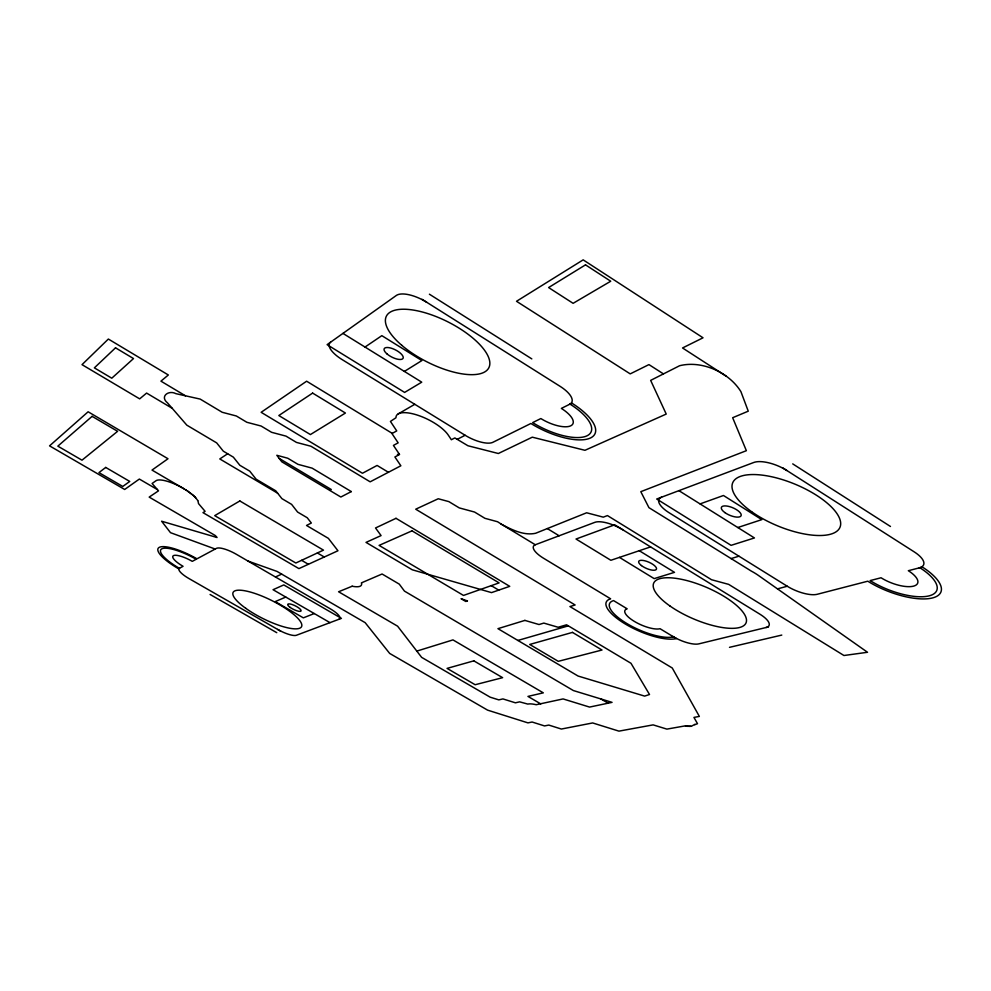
<?xml version="1.0" encoding="UTF-8"?>
<svg xmlns="http://www.w3.org/2000/svg" width="991" height="991" viewBox="0 0 991 991"><rect width="100%" height="100%" fill="white"/><g stroke="black" fill="none" stroke-linecap="round" stroke-linejoin="round"><path stroke-width="1.49" d="M502.09 524.623C512.223 529.875 523.942 535.821 535.635 533.269L586.635 512.781L603.271 517.153L607.458 515.58L711.55 579.735L728.658 584.368L843.948 655.509L867.521 652.276L758.462 575.474A30.188 10.703 22.9 0 0 751.339 571.113L648.944 507.665L640.805 491.672L746.372 450.694L732.659 417.719L748.255 411.178L740.921 391.656C728.93 372.257 701.925 360.129 679.603 365.729L650.653 380.383L666.225 414.065L584.963 450.298L532.291 437.18L498.349 453.506L467.963 445.764L454.844 437.935L451.363 439.731L448.341 435.198A29.841 10.69 26.3 0 0 424.507 417.83A29.841 10.69 26.3 0 0 399.051 413.47L397.924 414.052A29.841 10.69 26.3 0 0 395.966 417.744L390.442 421.423L396.722 430.899L391.965 433.562L398.159 442.841L393.439 445.405L399.559 454.497L394.889 456.975L400.86 465.782L370.151 481.824L310.951 446.247L296.458 442.407L285.978 436.114L271.596 432.311L261.104 426.031L246.846 422.277L236.341 415.985L222.207 412.281L200.17 399.088L175.89 393.662C168.681 389.76 159.464 396.437 167.529 402.916L186.828 425.164L216.682 442.89L223.322 451.19L233.343 457.136L239.834 465.275L249.757 471.159L256.099 479.173L275.746 490.805L281.89 498.622L291.602 504.369L297.597 512.062L307.235 517.748L311.335 523.025L306.516 525.465L328.368 538.348L337.956 550.761L298.923 568.611L202.969 512.632L205.1 511.344L198.51 503.589L198.039 501.025M694.914 724.31L691.384 726.279L684.719 725.957L666.893 729.116L653.119 724.879L618.954 731.135L592.655 722.947L561.377 729.042L548.803 725.078L544.542 725.932L532.105 722.018L527.943 722.873L487.597 710.138L389.674 653.428L365.159 622.658L277.059 571.435L248.023 561.067M694.716 724.743L697.503 723.69L693.948 717.41L699.361 716.419L672.257 667.996L569.936 606.566L575.114 604.981L415.712 509.201L438.245 498.758L448.861 501.619L459.254 507.9L474.553 512.037L484.933 518.318L497.544 521.737L501.595 524.313M365.01 347.048L381.845 335.664L421.881 360.563L404.378 371.427M227.67 453.767L219.791 458.944L277.616 493.184M398.233 413.904L414.783 404.303M329.693 490.372L331.304 489.517L279.239 458.449M399.039 453.742L397.391 454.621L398.295 455.166M457.235 439.347L465.126 435.272A22.904 8.411 25.9 0 0 492.899 442.296L530.891 423.479A48.373 18.755 25.2 0 0 590.648 437.898A48.373 18.755 25.2 0 0 571.906 403.176L561.352 408.403A24.18 9.377 25.2 0 1 570.779 425.796A24.18 9.377 25.2 0 1 540.851 418.549L532.65 422.612A44.062 17.082 25.2 0 0 587.106 435.755A44.062 17.082 25.2 0 0 570.011 404.117M275.448 576.985L281.679 574.123M285.78 597.065L275.201 601.611L303.345 617.851L314.271 613.54M500.901 523.917L535.301 544.753L594.835 522.344A22.112 7.792 24.3 0 1 622.72 529.739M700.055 503.899L723.467 495.5L761.806 519.631L737.8 527.522M650.592 546.896L610.865 560.287L576.031 539.03L614.717 524.809L759.911 614.197A21.839 7.445 22.9 0 1 766.055 627.514M416.815 651.099L452.974 639.901L543.316 692.845L527.955 696.413L540.764 703.895M730.986 558.627L738.952 556.186M517.884 640.446L568.326 625.854M777.514 588.877L787.25 586.238A23.264 8.386 22.3 0 0 817.253 594.278L867.806 581.197A49.451 18.594 21.3 0 0 932.63 597.907A49.451 18.594 21.3 0 0 922.386 567.063L908.338 570.705A24.725 9.291 21.3 0 1 913.516 586.152A24.725 9.291 21.3 0 1 881.061 577.765L870.148 580.59A45.053 16.934 21.3 0 0 929.211 595.826A45.053 16.934 21.3 0 0 919.859 567.719M768.508 626.919L698.841 643.865A20.625 6.689 23.5 0 1 672.765 636.408M729.5 647.334L781.788 635.082M690.962 726.316L690.306 726.366M689.6 726.391L688.856 726.391M688.064 726.341L687.246 726.279M686.379 726.192L685.487 726.069M215.183 549.039L170.502 532.675L161.607 521.216L217.041 537.518L215.394 535.598L149.17 497.098L158.51 490.83L152.094 483.484L156.033 480.722A24.292 6.962 27.6 0 1 183.459 488.476L188.352 491.598M210.08 594.464L276.762 632.679M280.676 631.156L189.033 578.595A16.401 4.261 27.1 0 1 179.557 568.19M329.991 622.645L273.058 589.707L283.773 584.925L341.4 618.359L296.383 635.281A16.166 4.175 26.4 0 1 277.666 629.434M157.47 489.628L139.347 479.062L124.668 489.467L49.55 445.863L88.125 411.785L167.999 458.746L152.007 470.081L184.487 489.108M301.598 560.324L308.387 564.288M317.38 552.966L324.292 557.016M600.955 698.977L608.102 703.189M172.223 408.329L146.606 393.08L139.669 398.865L82.018 364.651L108.353 339.046L168.346 374.982L160.938 381.151L185.466 395.805M491.251 585.656L498.733 590.128M388.472 472.311L377.1 465.448L362.471 473.252L261.141 412.306L306.628 381.213L392.263 433.389M547.317 528.575L559.135 535.784M619.449 557.388L654.171 578.62L674.499 572.34L639.269 550.711M465.126 435.272L342.254 359.671A23.363 8.684 27.4 0 1 330.573 342.192M342.948 333.397L421.745 382.167L404.613 392.411L327.104 344.657L396.326 295.467A25.171 10.108 27.1 0 1 426.675 302.243M787.25 586.238L669.346 512.892A23.499 8.746 23.6 0 1 661.579 497.197M678.909 490.656L754.436 537.952L731.073 545.347L656.711 499.018L753.755 462.487A25.432 10.145 22.6 0 1 786.854 470.514M429.4 294.203L531.82 358.891M421.993 299.294L560.002 386.279A24.676 9.761 25.3 0 1 569.54 404.353M782.382 467.653L914.16 551.838A25.221 9.675 21.2 0 1 919.239 567.88M663.462 373.904L648.944 364.601L630.214 373.88L516.509 301.289L583.166 259.865L703.04 337.795L682.539 347.965L726.069 376.122M792.726 463.887L890.475 526.481M185.528 489.727L186.469 490.334M187.41 490.941L193.233 495.389M189.281 492.242L190.111 492.861M190.99 493.518L191.746 494.137M192.514 494.744L194.57 496.615M193.926 495.983L195.165 497.197M195.722 497.804L195.202 497.234L197.791 500.529M179.359 568.301A30.312 7.978 27.2 0 1 161.781 548.841A30.312 7.978 27.2 0 1 196.156 559.271L192.291 561.352A16.636 4.373 27.2 0 0 173.45 555.641A16.636 4.373 27.2 0 0 183.075 566.307L178.553 568.735A33.273 8.758 27.2 0 1 159.254 547.366A33.273 8.758 27.2 0 1 196.986 558.825L216.447 548.37A17.268 4.732 27 0 1 236.279 554.254L330.251 608.796A17.008 4.633 26.2 0 1 338.835 619.313M673.496 636.841A37.373 12.127 23.8 0 1 626.634 623.389A37.373 12.127 23.8 0 1 613.565 600.596L627.167 608.821A20.501 6.652 23.8 0 0 634.277 621.357A20.501 6.652 23.8 0 0 660.056 628.715L676.395 638.588A41.015 13.304 23.8 0 1 624.987 623.822A41.015 13.304 23.8 0 1 610.617 598.812L543.588 558.267A20.898 6.987 24.8 0 1 535.301 544.753M115.526 347.816L94.368 367.859L111.785 378.203L133.5 358.569L115.526 347.816M92.113 416.344L57.837 446.148L81.993 460.183L117.607 431.32L92.113 416.344M105.703 467.43L98.951 472.62L122.773 486.445L129.759 481.44L105.703 467.43M312.623 393.093L278.818 415.539L310.406 434.566L345.413 413.036L312.623 393.093M585.508 264.857L548.605 287.563L573.108 303.32L610.729 281.233L585.508 264.857M239.834 500.963L214.713 515.642L295.838 563.012L323.462 550.129L239.834 500.963M351.31 491.586L340.842 497.024L281.803 461.806L276.823 455.278L287.749 458.226L297.969 464.333L312.128 468.148L351.31 491.586M396.004 518.318L375.527 527.98L381.077 535.586L366.026 542.399L412.268 569.788L491.524 592.618L509.721 586.338L396.004 518.318M412.008 530.842L379.107 545.397L463.491 595.43L499.092 582.894L412.008 530.842M352.177 586.214L338.6 591.763L397.589 626.176L421.633 657.355L490.173 697.181L498.82 699.881L502.92 698.915L515.419 702.817L519.618 701.851L527.807 704.081A22.818 6.206 24.5 0 1 536.23 704.712L563.086 698.928L589.558 707.078L612.054 702.359L573.368 690.554L404.452 591.107L399.274 584.133L382.08 574L361.405 582.881A24.044 6.949 26.3 0 1 352.846 586.35L352.177 586.214M467.43 600.93L465.782 601.487L461.075 598.7L467.43 600.93M524.883 620.403L497.953 628.666L578.063 676.035L644.633 696.103L649.514 694.505L630.994 663.289L566.567 624.801L558.131 627.253L543.836 623.091L539.005 624.528L524.883 620.403M572.464 632.394L529.727 644.46L558.267 661.331L601.995 650.022L572.464 632.394M473.834 660.848L447.065 668.392L475.16 684.731L502.623 677.671L473.834 660.848M387.147 354.047A10.604 4.038 27 0 0 403.027 358.395A10.604 4.038 27 0 0 390.727 348.039A10.604 4.038 27 0 0 387.147 354.047M401.714 345.264A57.367 22.57 26.7 0 0 488.427 368.491A57.367 22.57 26.7 0 0 422.674 312.091A57.367 22.57 26.7 0 0 401.714 345.264M290.103 607.384A7.445 1.994 26.4 0 0 301.029 611.013A7.445 1.994 26.4 0 0 292.072 604.51A7.445 1.994 26.4 0 0 290.103 607.384M245.83 608.363A38.29 10.034 26.6 0 0 301.487 626.783A38.29 10.034 26.6 0 0 254.65 593.361A38.29 10.034 26.6 0 0 245.83 608.363M724.892 512.595A10.69 4.051 23.1 0 0 741.082 515.741A10.69 4.051 23.1 0 0 727.803 506.203A10.69 4.051 23.1 0 0 724.892 512.595M751.649 511.728A58.085 22.595 22.5 0 0 839.934 527.41A58.085 22.595 22.5 0 0 767.418 475.915A58.085 22.595 22.5 0 0 751.649 511.728M641.45 565.576A9.687 3.345 23.9 0 0 656.315 569.429A9.687 3.345 23.9 0 0 645.005 560.832A9.687 3.345 23.9 0 0 641.45 565.576M669.928 605.972A50.281 17.045 23.3 0 0 745.802 623.376A50.281 17.045 23.3 0 0 683.765 579.809A50.281 17.045 23.3 0 0 669.928 605.972"/></g></svg>
